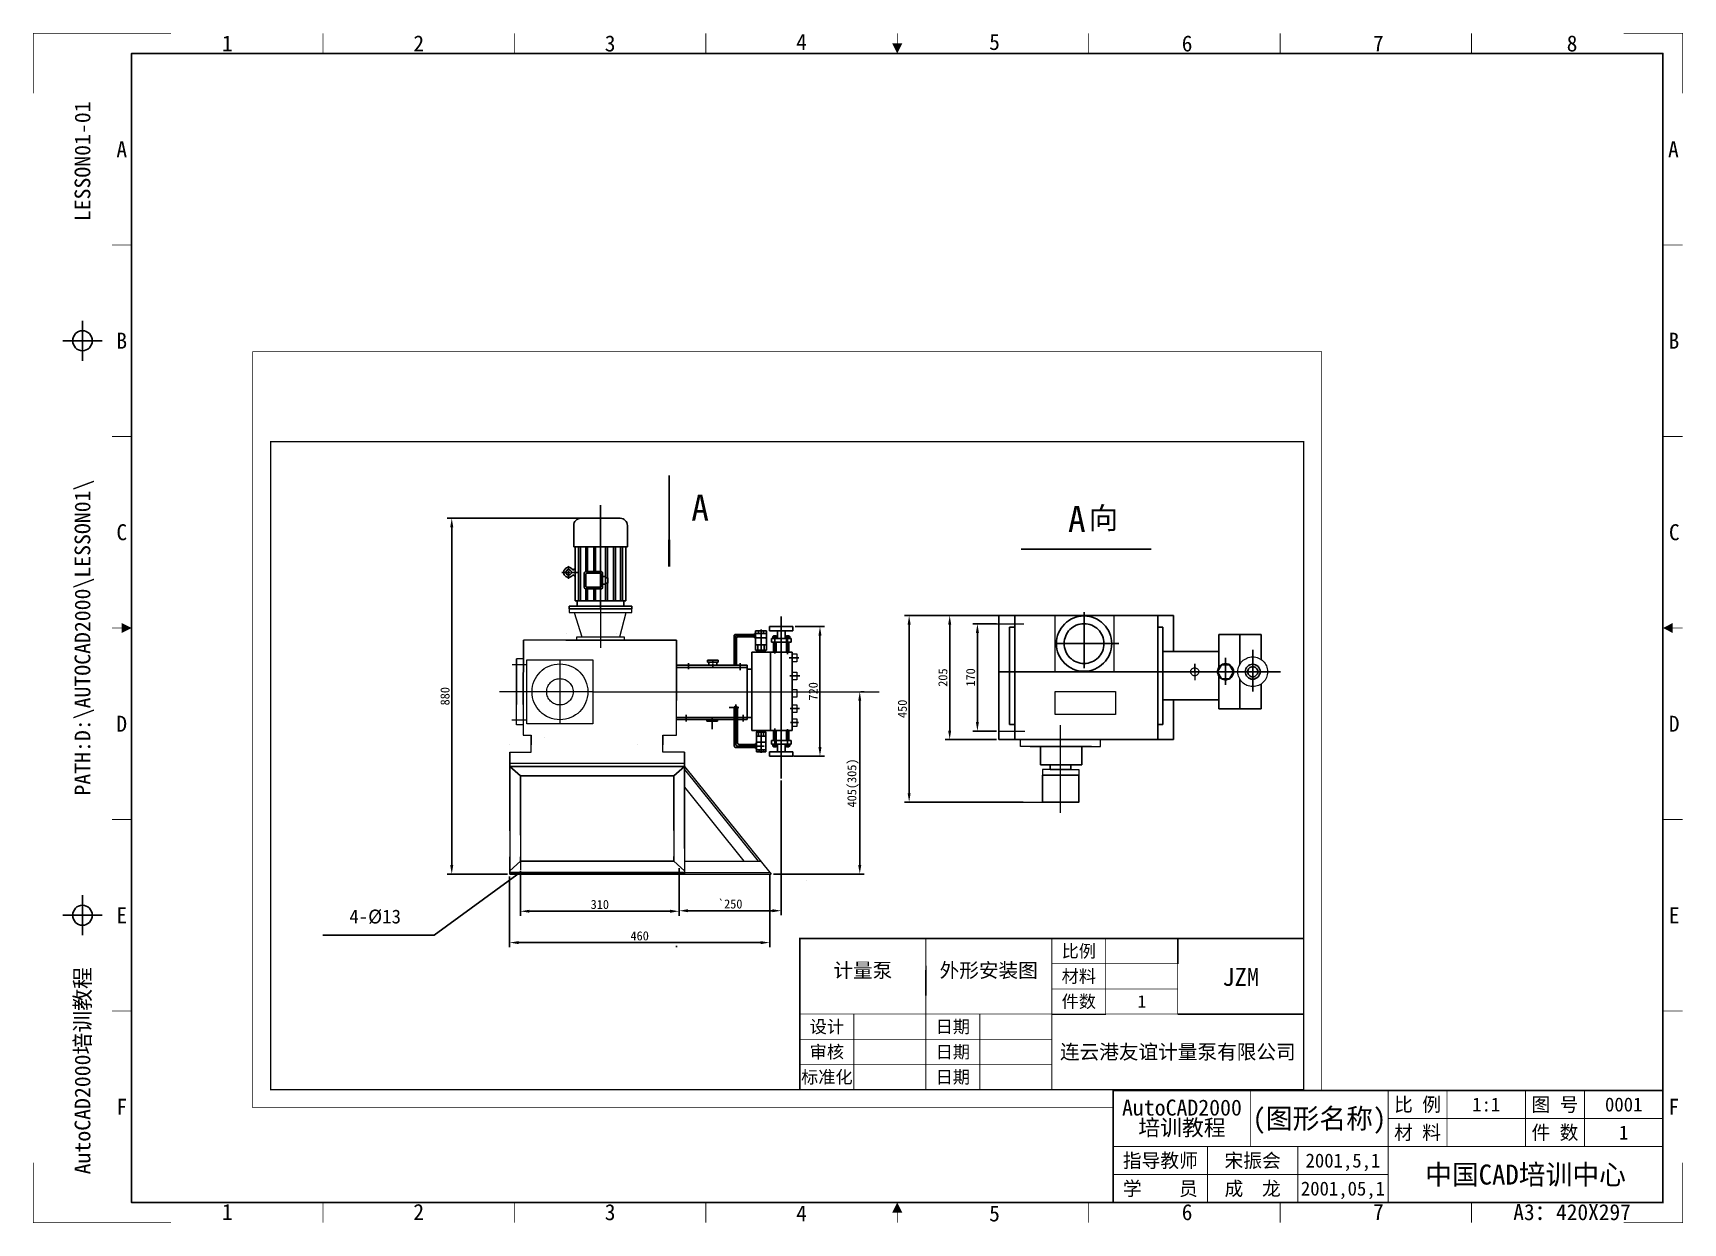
# Paper-space layout 'A3-Hor' of a CAD drawing. Header units: millimetres. Extents: x 0 to 402, y 0 to 290.
# The model-space entities are those that its viewports show. They can reach past a viewport. Long polylines and large blocks are cut down to what shows.
import ezdxf
from ezdxf.enums import TextEntityAlignment as Align

# ---------------------------------------------------------------- set-up
doc = ezdxf.new("R2010")
doc.units = ezdxf.units.MM
doc.header["$PDMODE"] = 35
doc.linetypes.add('CENTER', pattern=[0.82, 0.7, -0.04, 0.04, -0.04])
doc.linetypes.add('PHANTOM2', pattern=[31.75, 15.875, -3.175, 3.175, -3.175, 3.175, -3.175])
for name, color, linetype, lineweight in [('01-轮廓线', 7, 'Continuous', 35), ('04-标注', 3, 'Continuous', 20), ('07-双点划线', 6, 'PHANTOM2', 15)]:
    doc.layers.add(name, color=color, linetype=linetype, lineweight=lineweight)
for name, color, linetype in [('05-文字', 5, 'Continuous'), ('2', 4, 'Continuous'), ('5', 1, 'CENTER'), ('标题栏', 7, 'Continuous')]:
    doc.layers.add(name, color=color, linetype=linetype)
doc.layers.add('视口', color=6, linetype='Continuous', plot=False)
doc.styles.add('S', font='SimSun.ttf')
doc.styles.add('宋体', font='SimSun.ttf')
doc.dimstyles.new('ISO-25', dxfattribs={"dimtxt": 2.5, "dimasz": 2.5, "dimexe": 1.25, "dimexo": 0.625, "dimtad": 1, "dimtxsty": 'Standard', "dimcen": 2.5, "dimadec": 0, "dimazin": 0, "dimtfac": 1, "dimtmove": 0, "dimatfit": 3, "dimfxl": 0, "dimarcsym": 0})

# ---------------------------------------------------------------- blocks, each defined once
blk = doc.blocks.new('A3-Hor标题栏')
at = {"color": 1}
for p, q in [((12.5, 215.25), (12.5, 225.25)), ((17.5, 220.25), (7.5, 220.25)), ((12.5, 81.75), (12.5, 71.75)), ((17.5, 76.75), (7.5, 76.75))]:
    blk.add_line(p, q, dxfattribs=at)
at = {"const_width": 0.2}
for points in [[(35, 297), (0, 297), (0, 282)], [(73.75, 292), (73.75, 297)], [(122.5, 292), (122.5, 297)], [(171.25, 292), (171.25, 297)], [(220, 292), (220, 297)], [(268.75, 292), (268.75, 297)], [(317.5, 292), (317.5, 297)], [(366.25, 292), (366.25, 297)], [(420, 282), (420, 297), (405, 297)], [(25, 244.17), (20, 244.17)], [(415, 244.17), (420, 244.17)], [(25, 196.33), (20, 196.33)], [(415, 196.33), (420, 196.33)], [(25, 148.5), (20, 148.5)], [(415, 148.5), (420, 148.5)], [(25, 100.67), (20, 100.67)], [(415, 100.67), (420, 100.67)], [(25, 52.83), (20, 52.83)], [(415, 52.83), (420, 52.83)], [(310, 19), (310, 33)], [(345, 5), (345, 33)], [(360, 19), (360, 33)], [(380, 19), (380, 33)], [(395, 19), (395, 33)], [(345, 26), (415, 26)], [(275, 19), (415, 19)], [(299, 5), (299, 19)], [(322, 5), (322, 19)], [(0, 15), (0, 0), (35, 0)], [(405, 0), (420, 0), (420, 15)], [(275, 12), (345, 12)], [(73.75, 5), (73.75, 0)], [(122.5, 5), (122.5, 0)], [(171.25, 5), (171.25, 0)], [(220, 5), (220, 0)], [(268.75, 5), (268.75, 0)], [(317.5, 5), (317.5, 0)], [(325, 5), (320, 5)], [(366.25, 5), (366.25, 0)]]:
    blk.add_lwpolyline(points, dxfattribs=at)
for points in [[(220, 294.5, 2.5, 0, 0), (220, 292, 0, 0, 0)], [(22.5, 148.5, 2.5, 0, 0), (25, 148.5, 0, 0, 0)], [(417.5, 148.5, 2.5, 0, 0), (415, 148.5, 0, 0, 0)], [(220, 2.5, 2.5, 0, 0), (220, 5, 0, 0, 0)]]:
    blk.add_lwpolyline(points, format="xyseb")
for points, const_width in [([(415, 5), (415, 292), (25, 292), (25, 5)], 0.2), ([(275, 5), (415, 5), (415, 33), (275, 33)], 0.4)]:
    blk.add_lwpolyline(points, close=True, dxfattribs=dict(const_width=const_width))
for centre in [(12.5, 220.25), (12.5, 76.75)]:
    blk.add_circle(centre, 2.5)
at = {"style": 'S'}
for s, height, p in [('4', 4, (195.62, 294.86)), ('5', 4, (244.77, 294.86)), ('1', 4, (49.38, 294.5)), ('2', 4, (98.13, 294.5)), ('3', 4, (146.88, 294.5)), ('6', 4, (293.81, 294.5)), ('7', 4, (342.52, 294.5)), ('8', 4, (391.85, 294.5)), ('A', 4, (22.5, 268.08)), ('A', 4, (417.66, 268.08)), ('B', 4, (22.5, 220.25)), ('B', 4, (417.79, 220.25)), ('C', 4, (22.5, 172.42)), ('C', 4, (417.88, 172.42)), ('D', 4, (22.5, 124.58)), ('D', 4, (417.86, 124.58)), ('E', 4, (22.5, 76.75)), ('E', 4, (417.86, 76.75)), ('F', 4, (22.5, 28.92)), ('比 例', 3.5, (352.5, 29.5)), ('图 号', 3.5, (387.5, 29.5)), ('F', 4, (417.74, 28.92)), ('材 料', 3.5, (352.5, 22.5)), ('件 数', 3.5, (387.5, 22.5)), ('指导教师', 3.5, (287, 15.5)), ('学    员', 3.5, (287, 8.5)), ('1', 4, (49.38, 2.66)), ('2', 4, (98.13, 2.66)), ('3', 4, (146.88, 2.61)), ('4', 4, (195.62, 2.3)), ('5', 4, (244.77, 2.3)), ('6', 4, (293.81, 2.61)), ('7', 4, (342.52, 2.66)), ('A3：420X297', 4, (391.85, 2.61))]:
    blk.add_text(s, height=height, dxfattribs=at).set_placement(p, align=Align.MIDDLE_CENTER)
at = {"insert": (292.5, 26), "char_height": 4, "width": 35, "attachment_point": 5, "line_spacing_factor": 0.75}
blk.add_mtext('{\\f宋体|b0|i0|c134|p2;AutoCAD2000\\P培训教程}', dxfattribs=at)
at = {"color": 5, "style": '宋体'}
for tag, p in [('LESSON01-01', (12.5, 250.09)), ('PATH:D:\\AUTOCAD2000\\LESSON01\\', (12.5, 106.65)), ('AUTOCAD2000培训教程', (12.5, 12.05))]:
    blk.add_attdef(tag, text='', height=4, rotation=90, dxfattribs=at).set_placement(p, align=Align.MIDDLE_LEFT)
at = {"color": 5, "style": 'S'}
for tag, height, p in [('(图形名称)', 5, (327.5, 26)), ('(比例)', 3.5, (370, 29.5)), ('(图号)', 3.5, (405, 29.5)), ('(材料)', 3.5, (370, 22.5)), ('(件数)', 3.5, (405, 22.5)), ('(教师签名)', 3.5, (310.5, 15.5)), ('(日期1)', 3.5, (333.5, 15.5)), ('(单位名称)', 5, (380, 12)), ('(学员签名)', 3.5, (310.5, 8.5)), ('（日期2）', 3.5, (333.5, 8.5))]:
    blk.add_attdef(tag, text='', height=height, dxfattribs=at).set_placement(p, align=Align.MIDDLE_CENTER)
blk = doc.blocks.new('*D9')
at = {"color": 0, "lineweight": -2}
for p, q in [((149.4, 81.79), (149.4, 68.56)), ((105.31, 75.86), (105.31, 68.56)), ((146.9, 69.81), (107.81, 69.81))]:
    blk.add_line(p, q, dxfattribs=at)
at = {"color": 0}
for points in [[(107.81, 70.23), (107.81, 69.4), (105.31, 69.81)], [(146.9, 70.23), (146.9, 69.4), (149.4, 69.81)]]:
    blk.add_solid(points, dxfattribs=at)
at = {"layer": 'Defpoints', "color": 0}
for p in [(149.4, 82.42), (105.31, 76.49), (105.31, 69.81)]:
    blk.add_point(p, dxfattribs=at)
at = {"color": 0, "insert": (127.36, 71.69), "char_height": 2.5, "attachment_point": 5}
blk.add_mtext('\\A1;310', dxfattribs=at)
blk = doc.blocks.new('*D10')
at = {"layer": '04-标注', "color": 0, "lineweight": -2}
for p, q in [((237.58, 149.66), (231.02, 149.66)), ((232.27, 147.16), (232.27, 122.37)), ((237.58, 119.87), (231.02, 119.87))]:
    blk.add_line(p, q, dxfattribs=at)
at = {"layer": '04-标注', "color": 0}
for points in [[(231.85, 147.16), (232.68, 147.16), (232.27, 149.66)], [(231.85, 122.37), (232.68, 122.37), (232.27, 119.87)]]:
    blk.add_solid(points, dxfattribs=at)
at = {"layer": 'Defpoints', "color": 0}
for p in [(238.2, 149.66), (232.27, 119.87), (238.2, 119.87)]:
    blk.add_point(p, dxfattribs=at)
at = {"layer": '04-标注', "color": 0, "insert": (230.39, 134.77), "char_height": 2.5, "attachment_point": 5, "rotation": 90}
blk.add_mtext('\\A1;170', dxfattribs=at)
blk = doc.blocks.new('*D11')
at = {"color": 0, "lineweight": -2}
for p, q in [((181.62, 148.88), (189.78, 148.88)), ((188.53, 146.38), (188.53, 115.44)), ((181.17, 112.94), (189.78, 112.94))]:
    blk.add_line(p, q, dxfattribs=at)
at = {"color": 0}
for points in [[(188.11, 146.38), (188.95, 146.38), (188.53, 148.88)], [(188.11, 115.44), (188.95, 115.44), (188.53, 112.94)]]:
    blk.add_solid(points, dxfattribs=at)
at = {"layer": 'Defpoints', "color": 0}
for p in [(180.99, 148.88), (180.55, 112.94), (188.53, 112.94)]:
    blk.add_point(p, dxfattribs=at)
at = {"color": 0, "insert": (186.66, 130.91), "char_height": 2.5, "attachment_point": 5, "rotation": 90}
blk.add_mtext('\\A1;720', dxfattribs=at)
blk = doc.blocks.new('*D12')
at = {"layer": '04-标注', "color": 0, "lineweight": -2}
for p, q in [((199.86, 130.78), (200.84, 130.78)), ((199.59, 128.28), (199.59, 82.62)), ((175.59, 80.12), (200.84, 80.12))]:
    blk.add_line(p, q, dxfattribs=at)
at = {"layer": '04-标注', "color": 0}
for points in [[(199.17, 128.28), (200, 128.28), (199.59, 130.78)], [(199.17, 82.62), (200, 82.62), (199.59, 80.12)]]:
    blk.add_solid(points, dxfattribs=at)
at = {"layer": 'Defpoints', "color": 0}
for p in [(199.23, 130.78), (174.96, 80.12), (199.59, 80.12)]:
    blk.add_point(p, dxfattribs=at)
at = {"layer": '04-标注', "color": 0, "insert": (197.71, 105.45), "char_height": 2.5, "attachment_point": 5, "rotation": 90}
blk.add_mtext('\\A1;405(305)', dxfattribs=at)
blk = doc.blocks.new('*D14')
at = {"layer": '04-标注', "color": 0, "lineweight": -2}
for p, q in [((126.94, 178.98), (84.98, 178.98)), ((86.23, 82.62), (86.23, 176.48)), ((101.7, 80.12), (84.98, 80.12))]:
    blk.add_line(p, q, dxfattribs=at)
at = {"layer": '04-标注', "color": 0}
for points in [[(85.81, 176.48), (86.65, 176.48), (86.23, 178.98)], [(85.81, 82.62), (86.65, 82.62), (86.23, 80.12)]]:
    blk.add_solid(points, dxfattribs=at)
at = {"layer": 'Defpoints', "color": 0}
for p in [(86.23, 178.98), (127.57, 178.98), (102.32, 80.12)]:
    blk.add_point(p, dxfattribs=at)
at = {"layer": '04-标注', "color": 0, "insert": (84.36, 129.55), "char_height": 2.5, "attachment_point": 5, "rotation": 90}
blk.add_mtext('\\A1;880', dxfattribs=at)
blk = doc.blocks.new('*D15')
at = {"layer": '04-标注', "color": 0, "lineweight": -2}
for p, q in [((227.76, 151.97), (212.05, 151.97)), ((213.3, 149.47), (213.3, 102.6)), ((244.94, 100.1), (212.05, 100.1))]:
    blk.add_line(p, q, dxfattribs=at)
at = {"layer": '04-标注', "color": 0}
for points in [[(212.89, 149.47), (213.72, 149.47), (213.3, 151.97)], [(212.89, 102.6), (213.72, 102.6), (213.3, 100.1)]]:
    blk.add_solid(points, dxfattribs=at)
at = {"layer": 'Defpoints', "color": 0}
for p in [(228.38, 151.97), (213.3, 100.1), (245.56, 100.1)]:
    blk.add_point(p, dxfattribs=at)
at = {"layer": '04-标注', "color": 0, "insert": (211.43, 126.04), "char_height": 2.5, "attachment_point": 5, "rotation": 90}
blk.add_mtext('\\A1;450', dxfattribs=at)
blk = doc.blocks.new('*D16')
at = {"layer": '04-标注', "color": 0, "lineweight": -2}
for p, q in [((177.77, 106.11), (177.77, 68.71)), ((149.4, 74.55), (149.4, 68.71)), ((175.27, 69.96), (151.9, 69.96))]:
    blk.add_line(p, q, dxfattribs=at)
at = {"layer": '04-标注', "color": 0}
for points in [[(151.9, 70.38), (151.9, 69.54), (149.4, 69.96)], [(175.27, 70.38), (175.27, 69.54), (177.77, 69.96)]]:
    blk.add_solid(points, dxfattribs=at)
at = {"layer": 'Defpoints', "color": 0}
for p in [(177.77, 106.74), (149.4, 75.18), (149.4, 69.96)]:
    blk.add_point(p, dxfattribs=at)
at = {"layer": '04-标注', "color": 0, "insert": (163.59, 71.83), "char_height": 2.5, "attachment_point": 5}
blk.add_mtext('\\A1;`250', dxfattribs=at)
blk = doc.blocks.new('*D17')
at = {"layer": '04-标注', "color": 0, "lineweight": -2}
for p, q in [((242.01, 151.97), (223.32, 151.97)), ((224.57, 149.47), (224.57, 119.99)), ((237.58, 117.49), (223.32, 117.49))]:
    blk.add_line(p, q, dxfattribs=at)
at = {"layer": '04-标注', "color": 0}
for points in [[(224.15, 149.47), (224.98, 149.47), (224.57, 151.97)], [(224.15, 119.99), (224.98, 119.99), (224.57, 117.49)]]:
    blk.add_solid(points, dxfattribs=at)
at = {"layer": 'Defpoints', "color": 0}
for p in [(242.63, 151.97), (224.57, 117.49), (238.2, 117.49)]:
    blk.add_point(p, dxfattribs=at)
at = {"layer": '04-标注', "color": 0, "insert": (222.69, 134.73), "char_height": 2.5, "attachment_point": 5, "rotation": 90}
blk.add_mtext('\\A1;205', dxfattribs=at)
blk = doc.blocks.new('*D18')
at = {"layer": '04-标注', "color": 0, "lineweight": -2}
for p, q in [((102.32, 79.49), (102.32, 59.85)), ((174.56, 79.99), (174.56, 59.85)), ((172.06, 61.1), (104.82, 61.1))]:
    blk.add_line(p, q, dxfattribs=at)
at = {"layer": '04-标注', "color": 0}
for points in [[(104.82, 61.52), (104.82, 60.68), (102.32, 61.1)], [(172.06, 61.52), (172.06, 60.68), (174.56, 61.1)]]:
    blk.add_solid(points, dxfattribs=at)
at = {"layer": 'Defpoints', "color": 0}
for p in [(102.32, 80.12), (174.56, 80.62), (102.32, 61.1)]:
    blk.add_point(p, dxfattribs=at)
at = {"layer": '04-标注', "color": 0, "insert": (138.44, 62.97), "char_height": 2.5, "attachment_point": 5}
blk.add_mtext('\\A1;460', dxfattribs=at)

msp = doc.modelspace()

# ---------------------------------------------------------------- linework, layer by layer
at = {"color": 0}
for p, q in [((146.671, 190.87), (146.671, 173.017)), ((127.57, 153.876), (127.57, 182.637)), ((244.44, 170.414), (280.546, 170.414)), ((118.897, 154.57), (118.897, 153.876)), ((134.77, 153.876), (120.37, 153.876)), ((136.242, 153.876), (136.242, 154.57)), ((177.772, 151.691), (177.772, 106.737)), ((238.205, 151.972), (238.205, 117.491)), ((238.205, 151.972), (282.35, 151.972)), ((242.634, 151.972), (242.634, 117.491)), ((261.889, 152.948), (261.889, 137.334)), ((275.723, 151.972), (286.779, 151.972)), ((282.35, 151.972), (282.35, 117.491)), ((286.779, 141.941), (286.779, 151.972)), ((118.161, 147.033), (118.161, 147.033)), ((122.321, 147.033), (122.321, 147.033)), ((122.321, 147.033), (122.321, 147.033)), ((131.986, 147.033), (131.986, 147.033)), ((131.986, 147.033), (131.986, 147.033)), ((169.451, 146.692), (165.033, 146.692)), ((170.37, 145.762), (170.373, 146.944)), ((170.652, 146.029), (170.654, 146.822)), ((170.654, 146.943), (173.697, 146.935)), ((171.485, 147.731), (171.485, 146.94)), ((172.82, 147.727), (172.82, 146.937)), ((173.697, 146.935), (173.697, 145.871)), ((174.995, 148.883), (174.55, 148.883)), ((174.55, 148.883), (174.55, 147.689)), ((174.55, 147.689), (180.993, 147.689)), ((174.995, 148.883), (177.772, 148.883)), ((175.943, 148.883), (176.41, 148.883)), ((176.728, 148.883), (176.41, 148.883)), ((176.699, 147.214), (176.699, 147.689)), ((176.699, 145.58), (176.699, 147.214)), ((180.993, 148.883), (177.772, 148.883)), ((178.815, 148.883), (179.134, 148.883)), ((178.844, 147.214), (178.844, 147.689)), ((178.844, 145.58), (178.844, 147.214)), ((180.993, 147.689), (180.993, 148.883)), ((241.194, 148.762), (241.194, 121.708)), ((241.194, 148.762), (241.194, 121.708)), ((241.194, 148.762), (242.634, 148.762)), ((241.194, 148.762), (241.194, 121.708)), ((282.35, 148.762), (283.79, 148.762)), ((283.79, 148.762), (283.79, 121.708)), ((106.059, 127.245), (106.141, 145.158)), ((117.922, 145.128), (137.217, 145.128)), ((127.731, 145.128), (148.655, 145.128)), ((148.655, 145.128), (148.655, 128.365)), ((148.655, 145.128), (148.655, 143.208)), ((164.702, 146.361), (164.702, 138.138)), ((165.087, 138.138), (165.087, 146.095)), ((165.363, 145.7), (165.363, 138.138)), ((170.653, 146.425), (165.417, 146.425)), ((169.451, 146.031), (165.694, 146.031)), ((170.646, 143.833), (173.688, 143.825)), ((170.651, 145.757), (173.693, 145.749)), ((171.043, 142.333), (173.283, 142.327)), ((171.292, 142.332), (171.296, 143.831)), ((173.019, 142.328), (173.019, 143.827)), ((175.04, 144.57), (175.04, 145.58)), ((175.04, 145.58), (177.772, 145.58)), ((176.378, 144.57), (175.04, 144.57)), ((175.423, 145.619), (175.423, 146.164)), ((175.567, 146.202), (176.432, 146.202)), ((175.652, 144.57), (175.652, 141.759)), ((175.654, 146.202), (175.654, 146.375)), ((175.654, 146.375), (176.345, 146.375)), ((175.705, 146.202), (175.705, 146.375)), ((175.711, 145.619), (175.711, 146.164)), ((176, 145.327), (176, 146.455)), ((176, 144.57), (176, 145.58)), ((176, 144.57), (176, 141.424)), ((176.288, 145.619), (176.288, 146.164)), ((176.295, 146.202), (176.295, 146.375)), ((176.345, 146.202), (176.345, 146.375)), ((176.347, 144.57), (176.347, 141.759)), ((176.378, 144.57), (177.772, 144.57)), ((176.576, 146.164), (176.576, 145.619)), ((180.504, 145.58), (177.772, 145.58)), ((179.166, 144.57), (177.772, 144.57)), ((178.968, 146.164), (178.968, 145.619)), ((179.976, 146.202), (179.112, 146.202)), ((179.166, 144.57), (180.504, 144.57)), ((179.197, 145.327), (179.197, 141.759)), ((179.199, 146.202), (179.199, 146.375)), ((179.889, 146.375), (179.199, 146.375)), ((179.249, 146.202), (179.249, 146.375)), ((179.256, 145.619), (179.256, 146.164)), ((179.542, 144.57), (179.542, 141.759)), ((179.544, 145.327), (179.544, 146.455)), ((179.544, 145.327), (179.544, 141.267)), ((179.832, 145.619), (179.832, 146.164)), ((179.839, 146.202), (179.839, 146.375)), ((179.889, 146.202), (179.889, 146.375)), ((179.889, 144.57), (179.889, 141.759)), ((180.121, 145.619), (180.121, 146.164)), ((180.504, 144.57), (180.504, 145.58)), ((261.889, 144.165), (254.209, 144.165)), ((261.889, 144.165), (271.569, 144.165)), ((286.779, 144.242), (286.779, 141.941)), ((299.338, 146.678), (309.029, 146.678)), ((299.338, 146.678), (299.338, 137.566)), ((305.197, 146.678), (305.197, 138.42)), ((307.045, 146.678), (311.057, 146.678)), ((308.757, 136.358), (308.757, 142.399)), ((308.757, 142.399), (308.757, 130.861)), ((311.057, 146.678), (311.057, 140.819)), ((104.191, 127.245), (104.191, 139.907)), ((148.794, 138.138), (168.282, 138.138)), ((148.794, 137.578), (168.282, 137.578)), ((151.971, 138.751), (151.971, 137.105)), ((166.369, 138.751), (166.369, 136.825)), ((168.282, 137.578), (168.282, 138.138)), ((168.282, 137.578), (168.282, 123.726)), ((169.626, 141.759), (169.626, 120.067)), ((174.764, 141.759), (169.626, 141.759)), ((169.626, 137.578), (169.626, 123.726)), ((173.347, 141.757), (170.976, 141.763)), ((170.977, 142.068), (173.348, 142.062)), ((171.042, 141.762), (173.347, 141.757)), ((174.764, 120.067), (174.764, 141.759)), ((174.764, 141.759), (180.78, 141.759)), ((180.78, 141.759), (174.764, 141.759)), ((182.136, 140.224), (179.943, 140.224)), ((180.78, 141.759), (180.78, 139.146)), ((180.78, 139.146), (180.78, 141.759)), ((180.78, 120.067), (180.78, 141.498)), ((182.136, 140.224), (182.693, 140.224)), ((284.558, 141.941), (283.79, 141.941)), ((283.987, 141.941), (299.368, 141.941)), ((301.214, 136.358), (301.214, 140.197)), ((301.214, 140.197), (301.214, 132.711)), ((311.057, 141.48), (311.057, 140.129)), ((168.282, 137.11), (169.626, 137.11)), ((180.78, 135.175), (180.178, 135.175)), ((180.78, 135.175), (182.961, 135.175)), ((238.205, 136.358), (309.029, 136.358)), ((298.978, 136.358), (303.453, 136.357)), ((299.338, 135.149), (299.338, 126.038)), ((304.283, 136.358), (313.232, 136.357)), ((305.197, 134.295), (305.197, 126.038)), ((307.045, 136.358), (316.45, 136.358)), ((285.459, 128.591), (283.79, 128.591)), ((299.368, 128.591), (283.987, 128.591)), ((286.779, 128.591), (286.779, 127.539)), ((286.779, 117.491), (286.779, 128.591)), ((311.057, 132.595), (311.057, 130.026)), ((311.057, 131.896), (311.057, 126.038)), ((151.391, 122.5), (151.391, 124.392)), ((166.017, 126.375), (163.308, 126.375)), ((164.702, 126.375), (166.017, 126.375)), ((164.702, 126.345), (164.702, 125.092)), ((164.702, 115.725), (164.702, 125.092)), ((165.162, 126.345), (165.162, 127.208)), ((165.162, 127.208), (165.162, 116.154)), ((165.621, 126.375), (165.621, 125.092)), ((165.621, 116.643), (165.621, 125.092)), ((167.222, 122.5), (167.222, 124.345)), ((168.282, 126.211), (168.282, 123.11)), ((180.78, 126.1), (180.278, 126.1)), ((180.78, 126.1), (182.86, 126.1)), ((299.338, 126.038), (309.029, 126.038)), ((307.045, 126.038), (311.057, 126.038)), ((148.794, 123.67), (164.702, 123.67)), ((148.794, 123.11), (164.702, 123.11)), ((157.067, 123.084), (160.046, 123.084)), ((165.621, 123.67), (169.626, 123.67)), ((165.621, 123.11), (168.282, 123.11)), ((169.626, 120.067), (174.764, 120.067)), ((170.889, 119.566), (173.5, 119.566)), ((170.925, 120.067), (173.465, 120.067)), ((170.995, 119.848), (173.465, 119.848)), ((171.473, 119.566), (171.473, 118.427)), ((172.874, 119.566), (172.874, 118.427)), ((174.764, 120.067), (180.78, 120.067)), ((175.654, 117.256), (175.654, 120.067)), ((176, 116.499), (176, 120.559)), ((176.001, 117.256), (176.001, 120.067)), ((176.347, 116.499), (176.347, 120.067)), ((179.197, 117.256), (179.197, 120.067)), ((179.544, 117.256), (179.544, 120.402)), ((179.891, 117.256), (179.891, 120.067)), ((180.78, 122.21), (180.312, 122.21)), ((180.78, 122.21), (182.525, 122.21)), ((241.194, 121.708), (242.634, 121.708)), ((282.35, 121.708), (283.79, 121.708)), ((102.322, 116.044), (102.322, 116.044)), ((108.301, 118.747), (108.301, 116.044)), ((112.108, 117.964), (112.108, 117.964)), ((137.819, 116.044), (137.819, 116.044)), ((144.919, 118.747), (144.919, 116.044)), ((169.776, 115.266), (165.162, 115.266)), ((169.278, 115.695), (165.621, 115.695)), ((169.776, 116.184), (166.08, 116.184)), ((173.054, 115.695), (169.278, 115.695)), ((170.623, 115.266), (170.623, 116.183)), ((170.889, 118.427), (173.5, 118.427)), ((170.889, 116.744), (173.5, 116.744)), ((170.889, 116.403), (170.889, 114.987)), ((173.5, 116.744), (173.5, 114.627)), ((175.04, 117.256), (175.04, 116.246)), ((176.378, 117.256), (175.04, 117.256)), ((175.04, 116.246), (177.772, 116.246)), ((175.423, 116.207), (175.423, 115.663)), ((175.567, 115.624), (176.432, 115.624)), ((175.654, 115.624), (175.654, 115.451)), ((175.654, 115.451), (176.345, 115.451)), ((175.705, 115.624), (175.705, 115.451)), ((175.711, 116.207), (175.711, 115.663)), ((176, 116.499), (176, 115.371)), ((176.288, 116.207), (176.288, 115.663)), ((176.295, 115.624), (176.295, 115.451)), ((176.345, 115.624), (176.345, 115.451)), ((176.378, 117.256), (177.772, 117.256)), ((176.576, 115.663), (176.576, 116.207)), ((176.699, 116.246), (176.699, 114.612)), ((176.699, 114.612), (176.699, 114.137)), ((179.166, 117.256), (177.772, 117.256)), ((180.504, 116.246), (177.772, 116.246)), ((178.844, 116.246), (178.844, 114.612)), ((178.844, 114.612), (178.844, 114.137)), ((178.968, 115.663), (178.968, 116.207)), ((179.976, 115.624), (179.112, 115.624)), ((179.166, 117.256), (180.504, 117.256)), ((179.199, 115.624), (179.199, 115.451)), ((179.889, 115.451), (179.199, 115.451)), ((179.249, 115.624), (179.249, 115.451)), ((179.256, 116.207), (179.256, 115.663)), ((179.544, 117.256), (179.544, 116.246)), ((179.544, 116.499), (179.544, 115.371)), ((179.832, 116.207), (179.832, 115.663)), ((179.839, 115.624), (179.839, 115.451)), ((179.889, 115.624), (179.889, 115.451)), ((180.121, 116.207), (180.121, 115.663)), ((180.504, 117.256), (180.504, 116.246)), ((238.205, 117.491), (282.35, 117.491)), ((246.948, 117.491), (246.948, 117.491)), ((246.948, 115.571), (263.974, 115.571)), ((249.831, 115.571), (249.831, 113.677)), ((261.278, 110.469), (261.278, 115.571)), ((282.35, 117.491), (286.779, 117.491)), ((102.322, 111.936), (102.322, 113.99)), ((102.322, 111.936), (102.322, 110.016)), ((102.322, 111.75), (102.322, 92.148)), ((102.322, 110.016), (150.897, 110.016)), ((105.312, 107.456), (102.322, 110.016)), ((147.908, 107.456), (150.897, 110.016)), ((150.897, 113.99), (150.897, 111.936)), ((150.897, 113.99), (150.897, 110.016)), ((150.897, 110.016), (150.897, 87.294)), ((180.993, 114.137), (174.55, 114.137)), ((174.55, 114.137), (174.55, 112.943)), ((174.55, 112.943), (177.772, 112.943)), ((176.728, 112.943), (176.41, 112.943)), ((180.549, 112.943), (177.772, 112.943)), ((178.815, 112.943), (179.134, 112.943)), ((179.601, 112.943), (179.134, 112.943)), ((180.549, 112.943), (180.993, 112.943)), ((180.993, 114.137), (180.993, 112.943)), ((249.831, 113.677), (249.831, 110.469)), ((249.831, 110.469), (261.278, 110.469)), ((252.485, 110.469), (252.485, 109.178)), ((258.245, 110.469), (258.245, 109.178)), ((105.312, 90.934), (105.312, 107.456)), ((105.312, 107.456), (147.908, 107.456)), ((147.908, 107.456), (147.907, 92.235)), ((252.485, 109.178), (258.245, 109.178)), ((102.322, 84.971), (102.322, 80.117)), ((105.312, 83.757), (102.322, 81.077)), ((105.312, 83.757), (105.312, 84.971)), ((105.312, 83.757), (147.907, 83.757)), ((147.907, 85.058), (147.907, 83.757)), ((147.907, 83.757), (150.897, 81.077)), ((105.305, 80.679), (81.391, 63.13)), ((102.322, 80.117), (102.322, 81.077)), ((102.322, 80.617), (150.897, 80.617)), ((102.322, 80.117), (150.897, 80.117)), ((105.312, 81.077), (105.312, 71.903)), ((184.654, 78.349), (184.654, 78.349)), ((81.391, 63.13), (50.378, 63.13)), ((148.852, 60.007), (148.478, 60.007))]:
    msp.add_line(p, q, dxfattribs=at)
for p, q in [((169.451, 146.692), (169.449, 146.033)), ((170.307, 146.689), (169.451, 146.692)), ((170.373, 146.689), (170.307, 146.689)), ((170.373, 146.944), (170.373, 146.689)), ((170.654, 146.943), (170.373, 146.944)), ((170.651, 145.757), (170.656, 147.733)), ((170.99, 146.942), (170.654, 146.943)), ((170.656, 147.733), (173.699, 147.725)), ((170.992, 147.732), (170.656, 147.733)), ((172.162, 141.76), (172.177, 147.729)), ((172.177, 147.729), (172.178, 148.088)), ((173.363, 147.726), (173.699, 147.725)), ((173.697, 146.935), (173.699, 147.725)), ((170.305, 146.031), (169.449, 146.033)), ((170.305, 146.031), (169.449, 146.033)), ((170.371, 146.031), (170.305, 146.031)), ((170.371, 146.031), (170.37, 145.762)), ((170.37, 145.762), (170.651, 145.757)), ((170.642, 142.333), (170.651, 145.757)), ((170.646, 142.333), (171.043, 142.333)), ((170.651, 145.757), (170.652, 146.029)), ((170.987, 145.756), (170.651, 145.757)), ((170.988, 146.074), (170.988, 146.074)), ((171.043, 142.333), (171.043, 142.068)), ((173.282, 142.062), (173.283, 142.326)), ((173.283, 142.326), (173.349, 142.326)), ((173.349, 142.326), (173.685, 142.325)), ((173.357, 145.495), (173.357, 145.495)), ((173.358, 145.75), (173.693, 145.749)), ((173.685, 142.325), (173.694, 145.871)), ((170.976, 141.763), (170.977, 142.068)), ((171.043, 142.068), (170.977, 142.068)), ((171.043, 142.068), (171.042, 141.762)), ((173.282, 142.062), (173.281, 141.757)), ((173.282, 142.062), (173.348, 142.062)), ((173.347, 141.757), (173.348, 142.062)), ((170.995, 119.566), (170.889, 119.566)), ((170.889, 119.566), (170.889, 114.133)), ((170.925, 120.067), (170.925, 119.848)), ((170.995, 119.848), (170.925, 119.848)), ((170.995, 120.067), (170.995, 119.707)), ((170.995, 119.848), (170.995, 119.566)), ((172.195, 120.067), (172.195, 113.823)), ((173.394, 120.067), (173.394, 119.778)), ((173.394, 119.707), (173.394, 119.848)), ((173.394, 119.848), (173.394, 119.566)), ((173.465, 119.848), (173.394, 119.848)), ((173.5, 119.566), (173.394, 119.566)), ((173.465, 120.067), (173.465, 119.848)), ((173.5, 119.566), (173.5, 116.089)), ((169.776, 115.266), (169.776, 116.183)), ((170.623, 116.183), (169.776, 116.183)), ((170.623, 115.266), (169.776, 115.266)), ((170.623, 116.183), (170.623, 116.403)), ((170.623, 116.403), (170.889, 116.403)), ((170.623, 114.987), (170.623, 115.266)), ((170.889, 114.987), (170.623, 114.987)), ((171.242, 116.744), (170.889, 116.744)), ((173.5, 114.627), (170.889, 114.627)), ((171.667, 114.627), (171.667, 114.133)), ((172.819, 114.627), (172.819, 114.133)), ((173.5, 116.744), (173.147, 116.744)), ((173.5, 115.242), (173.5, 114.133)), ((173.5, 114.133), (170.889, 114.133))]:
    msp.add_line(p, q)
at = {"color": 7, "lineweight": 0}
for p, q in [((172.936, 114.627), (173.5, 114.627)), ((173.5, 116.744), (173.147, 116.744)), ((173.5, 116.16), (173.5, 116.744)), ((173.5, 114.627), (173.5, 115.172))]:
    msp.add_line(p, q, dxfattribs=at)
for points, const_width in [([(30.938, 15.253), (327.938, 15.253), (327.938, 225.253), (30.938, 225.253)], 0.2), ([(35.938, 20.253), (322.938, 20.253), (322.938, 200.253), (35.938, 200.253)], 0.4), ([(182.938, 20.253), (322.938, 20.253), (322.938, 62.253), (182.938, 62.253)], 0.4)]:
    msp.add_lwpolyline(points, close=True, dxfattribs=dict(const_width=const_width))
at = {"color": 0}
msp.add_lwpolyline([(250.345, 107.588), (260.427, 107.588), (260.427, 100.104), (250.345, 100.104)], close=True, dxfattribs=at)
msp.add_lwpolyline([(217.938, 62.253, 0.2, 0.2, 0), (217.938, 20.253, 0.2, 0.2, 0)], format="xyseb")
at = {"const_width": 0.2}
for points in [[(252.938, 62.253), (252.938, 20.253)], [(267.938, 62.253), (267.938, 41.253)], [(287.938, 62.253), (287.938, 41.253)], [(287.938, 55.253), (252.938, 55.253)], [(287.938, 48.253), (252.938, 48.253)], [(322.938, 41.253), (182.938, 41.253)], [(197.938, 41.253), (197.938, 20.253)], [(232.938, 41.253), (232.938, 20.253)], [(252.938, 34.253), (182.938, 34.253)], [(252.938, 27.253), (182.938, 27.253)]]:
    msp.add_lwpolyline(points, dxfattribs=at)
at = {"color": 0}
for centre, radius in [((261.889, 144.165), 7.68), ((261.889, 144.165), 5.534), ((261.889, 144.165), 5.534), ((301.214, 136.358), 2.232), ((308.757, 136.362), 2.071), ((308.757, 136.362), 1.409)]:
    msp.add_circle(centre, radius, dxfattribs=at)
for centre, radius, start, end in [((165.033, 146.361), 0.33, 90, 180), ((165.417, 146.095), 0.33, 90, 180), ((165.694, 145.7), 0.33, 90, 180), ((175.567, 145.914), 0.288, 60, 120), ((175.567, 145.869), 0.288, 240, 300), ((176, 145.107), 1.095, 74.73852, 105.26148), ((176, 146.675), 1.095, 254.73852, 285.26148), ((176.432, 145.914), 0.288, 60, 120), ((176.432, 145.869), 0.288, 240, 300), ((179.112, 145.914), 0.288, 60, 120), ((179.112, 145.869), 0.288, 240, 300), ((179.544, 145.107), 1.095, 74.73852, 105.26148), ((179.544, 146.675), 1.095, 254.73852, 285.26148), ((179.976, 145.914), 0.288, 60, 120), ((179.976, 145.869), 0.288, 240, 300), ((165.162, 126.345), 0.459, 3.7834, 176.2166), ((165.162, 115.725), 0.459, 180, 270), ((165.621, 116.154), 0.459, 180, 270), ((166.08, 116.643), 0.459, 180, 270), ((175.567, 115.957), 0.288, 60, 120), ((175.567, 115.912), 0.288, 240, 300), ((176, 115.151), 1.095, 74.73852, 105.26148), ((176, 116.719), 1.095, 254.73852, 285.26148), ((176.432, 115.957), 0.288, 60, 120), ((176.432, 115.912), 0.288, 240, 300), ((179.112, 115.957), 0.288, 60, 120), ((179.112, 115.912), 0.288, 240, 300), ((179.544, 115.151), 1.095, 74.73852, 105.26148), ((179.544, 116.719), 1.095, 254.73852, 285.26148), ((179.976, 115.957), 0.288, 60, 120), ((179.976, 115.912), 0.288, 240, 300)]:
    msp.add_arc(centre, radius, start, end, dxfattribs=at)
at = {"layer": '01-轮廓线', "color": 0}
msp.add_line((146.671, 173.017), (146.671, 165.578), dxfattribs=at)
at = {"layer": '04-标注'}
msp.add_line((322.938, 200.253), (322.938, 200.253), dxfattribs=at)
at = {"layer": '04-标注', "color": 0}
for p, q in [((118.897, 153.876), (118.897, 152.828)), ((118.897, 152.828), (136.242, 152.828)), ((120.23, 152.828), (122.388, 146.069)), ((127.57, 153.876), (127.57, 142.99)), ((132.958, 146.069), (134.676, 152.828)), ((136.242, 152.828), (136.242, 153.876)), ((253.824, 151.972), (253.824, 136.358)), ((270.232, 136.358), (270.232, 151.972)), ((237.58, 149.66), (245.203, 149.66)), ((117.922, 145.128), (106.141, 145.128)), ((121.026, 145.128), (121.026, 146.069)), ((121.026, 146.069), (134.11, 146.069)), ((134.11, 146.069), (134.11, 145.128)), ((103.051, 138.334), (107.117, 138.334)), ((106.117, 139.907), (104.191, 139.907)), ((116.284, 139.64), (116.284, 121.925)), ((292.639, 136.358), (292.639, 138.514)), ((292.639, 138.514), (292.639, 134.026)), ((305.197, 140.93), (305.197, 138.42)), ((311.057, 140.804), (311.057, 139.769)), ((253.824, 136.358), (270.232, 136.358)), ((305.197, 134.295), (305.197, 131.952)), ((311.057, 132.946), (311.057, 131.311)), ((125.452, 130.782), (99.521, 130.782)), ((125.452, 130.782), (204.984, 130.782)), ((148.655, 121.644), (148.655, 128.365)), ((104.191, 121.644), (104.191, 127.245)), ((106.059, 127.245), (106.059, 121.644)), ((102.962, 122.982), (107.117, 122.982)), ((106.059, 121.644), (104.191, 121.644)), ((106.059, 121.644), (106.059, 118.747)), ((148.655, 118.747), (148.655, 121.644)), ((238.205, 119.874), (245.463, 119.874)), ((255.386, 97.141), (255.386, 121.48)), ((106.059, 118.747), (108.301, 118.747)), ((108.301, 113.99), (108.301, 116.044)), ((144.919, 118.747), (148.655, 118.747)), ((144.919, 113.99), (144.919, 116.044)), ((244.218, 115.571), (244.218, 117.491)), ((246.948, 115.571), (244.218, 115.571)), ((263.974, 115.571), (266.454, 115.571)), ((266.454, 115.571), (266.454, 117.491)), ((102.322, 113.99), (108.301, 113.99)), ((102.322, 110.976), (150.897, 110.976)), ((150.897, 113.99), (144.919, 113.99)), ((150.897, 110.016), (174.964, 80.117)), ((150.897, 109.219), (171.392, 83.757)), ((252.485, 109.178), (250.345, 109.178)), ((250.345, 109.178), (250.345, 107.588)), ((258.245, 109.178), (260.427, 109.178)), ((260.427, 109.178), (260.427, 107.588)), ((150.897, 104.275), (167.413, 83.757)), ((244.939, 100.104), (255.386, 100.104)), ((102.322, 92.148), (102.322, 81.33)), ((147.907, 92.235), (147.907, 83.757)), ((105.312, 90.934), (105.312, 81.33)), ((150.897, 90.934), (150.897, 80.117)), ((150.897, 83.757), (172.034, 83.757)), ((150.897, 80.617), (174.562, 80.617)), ((150.897, 80.117), (174.964, 80.117)), ((182.938, 62.253), (182.938, 62.253)), ((182.938, 62.253), (182.938, 54.628)), ((217.938, 54.628), (217.938, 49.936)), ((217.938, 54.628), (217.938, 46.398)), ((217.938, 49.936), (217.938, 46.398)), ((252.938, 41.253), (267.938, 41.253)), ((252.938, 41.253), (267.938, 41.253))]:
    msp.add_line(p, q, dxfattribs=at)
for points in [[(107.117, 139.64), (125.452, 139.64), (125.452, 121.925), (107.117, 121.925)], [(253.826, 130.845), (270.647, 130.845), (270.647, 124.496), (253.826, 124.496)]]:
    msp.add_lwpolyline(points, close=True, dxfattribs=at)
for centre, radius in [((116.284, 130.782), 7.758), ((308.757, 136.358), 4.114), ((116.284, 130.782), 3.666), ((292.639, 136.358), 1.123)]:
    msp.add_circle(centre, radius, dxfattribs=at)
at = {"layer": '05-文字', "color": 0}
for p, q in [((287.938, 55.253), (287.938, 62.253)), ((217.938, 53.473), (217.938, 46.398)), ((322.938, 41.253), (287.938, 41.253))]:
    msp.add_line(p, q, dxfattribs=at)
at = {"layer": '07-双点划线', "color": 0}
for points in [[(180.78, 141.302), (182.136, 141.302), (182.136, 139.146), (180.78, 139.146)], [(180.78, 136.253), (182.136, 136.253), (182.136, 134.097), (180.78, 134.097)], [(180.78, 131.413), (182.136, 131.413), (182.136, 129.257), (180.78, 129.257)], [(180.78, 127.178), (182.136, 127.178), (182.136, 125.022), (180.78, 125.022)], [(180.78, 123.288), (182.136, 123.288), (182.136, 121.133), (180.78, 121.133)]]:
    msp.add_lwpolyline(points, close=True, dxfattribs=at)
at = {"layer": '2', "color": 0}
for p, q in [((122.097, 178.98), (127.57, 178.98)), ((133.042, 178.98), (127.57, 178.98)), ((120.113, 171.026), (120.113, 176.996)), ((135.027, 171.026), (135.027, 176.996)), ((120.113, 171.026), (127.57, 171.026)), ((120.546, 156.041), (120.546, 171.026)), ((121.435, 171.026), (121.435, 156.041)), ((121.983, 156.041), (121.983, 171.026)), ((123.437, 171.026), (123.437, 164.174)), ((123.986, 164.177), (123.986, 171.026)), ((125.664, 171.026), (125.664, 164.177)), ((126.213, 164.177), (126.213, 171.026)), ((135.027, 171.026), (127.57, 171.026)), ((128.926, 162.435), (128.926, 171.026)), ((129.475, 171.026), (129.475, 162.435)), ((131.153, 156.041), (131.153, 171.026)), ((131.702, 171.026), (131.702, 156.041)), ((133.156, 156.041), (133.156, 171.026)), ((133.705, 171.026), (133.705, 156.041)), ((134.593, 156.041), (134.593, 171.026)), ((119.881, 164.613), (120.546, 165.046)), ((119.881, 163.306), (120.546, 162.872)), ((123.057, 163.744), (123.057, 159.829)), ((127.721, 164.177), (123.49, 164.177)), ((123.49, 163.484), (123.49, 160.089)), ((127.461, 163.744), (123.751, 163.744)), ((127.721, 160.089), (127.721, 163.484)), ((128.155, 159.829), (128.155, 163.744)), ((128.155, 162.827), (128.914, 162.827)), ((128.914, 160.641), (128.155, 160.641)), ((128.914, 162.827), (128.914, 160.641)), ((128.914, 162.435), (129.617, 162.435)), ((129.617, 160.935), (128.914, 160.935)), ((128.926, 156.041), (128.926, 160.935)), ((129.475, 160.935), (129.475, 156.041)), ((129.617, 162.435), (129.617, 160.935)), ((120.546, 156.041), (134.593, 156.041)), ((121.115, 154.57), (121.115, 156.041)), ((123.437, 159.399), (123.437, 156.041)), ((123.49, 159.395), (127.721, 159.395)), ((123.751, 159.829), (127.461, 159.829)), ((123.986, 156.041), (123.986, 159.395)), ((125.664, 159.356), (125.664, 156.041)), ((126.213, 156.041), (126.213, 159.356)), ((134.025, 154.57), (134.025, 156.041)), ((118.897, 154.57), (136.242, 154.57)), ((118.897, 153.876), (136.242, 153.876)), ((160.213, 139.559), (157.252, 139.558)), ((157.252, 139.558), (157.252, 139.016)), ((160.213, 139.017), (157.252, 139.016)), ((157.626, 139.016), (157.626, 138.108)), ((159.84, 139.017), (159.84, 138.108)), ((160.213, 139.559), (160.213, 139.017)), ((298.977, 136.36), (300.097, 138.297)), ((302.335, 138.296), (300.097, 138.297)), ((303.453, 136.357), (302.335, 138.296)), ((300.095, 134.421), (298.977, 136.36)), ((300.095, 134.421), (302.333, 134.42)), ((303.453, 136.357), (302.333, 134.42)), ((157.067, 123.084), (157.067, 122.612)), ((157.067, 122.612), (160.046, 122.612)), ((157.92, 123.084), (157.92, 122.612)), ((159.186, 123.084), (159.186, 122.612)), ((160.046, 122.612), (160.046, 123.084))]:
    msp.add_line(p, q, dxfattribs=at)
msp.add_circle((118.685, 163.959), 0.768, dxfattribs=at)
for centre, radius, start, end in [((122.097, 176.996), 1.984, 90, 180), ((133.042, 176.996), 1.984, 0, 90), ((118.685, 163.959), 1.362, 28.65939, 331.34061), ((123.49, 163.744), 0.434, 90, 180), ((123.751, 163.484), 0.26, 90, 180), ((127.461, 163.484), 0.26, 360, 90), ((127.721, 163.744), 0.434, 0, 90), ((123.49, 159.829), 0.434, 180, 270), ((123.751, 160.089), 0.26, 180, 270), ((127.461, 160.089), 0.26, 270, 360), ((127.721, 159.829), 0.434, 270, 0)]:
    msp.add_arc(centre, radius, start, end, dxfattribs=at)
at = {"layer": '5', "color": 0}
for p, q in [((118.685, 162.198), (118.685, 165.874)), ((116.836, 163.959), (121.534, 163.959)), ((158.733, 139.799), (158.733, 137.685)), ((158.572, 123.731), (158.572, 120.421))]:
    msp.add_line(p, q, dxfattribs=at)

# ---------------------------------------------------------------- texts
at = {"color": 0, "style": 'S'}
for s, height, p in [('A', 7.2, (155.232, 181.944)), ('A', 7.2, (259.892, 178.803)), ('向', 6, (267.279, 179.059)), ('4-%%C13', 3.84, (64.95, 68.357))]:
    msp.add_text(s, height=height, dxfattribs=at).set_placement(p, align=Align.MIDDLE_CENTER)
at = {"style": 'S'}
for s, height, p in [('比例', 3.5, (260.438, 58.753)), ('材料', 3.5, (260.438, 51.753)), ('件数', 3.5, (260.438, 44.753)), ('设计', 3.5, (190.438, 37.753)), ('日期', 3.5, (225.438, 37.753)), ('审核', 3.5, (190.438, 30.753)), ('日期', 3.5, (225.438, 30.753)), ('连云港友谊计量泵有限公司', 4, (287.938, 30.753)), ('标准化', 3.5, (190.438, 23.753)), ('日期', 3.5, (225.438, 23.753))]:
    msp.add_text(s, height=height, dxfattribs=at).set_placement(p, align=Align.MIDDLE_CENTER)
at = {"layer": '04-标注', "color": 0, "style": 'S'}
for s, height, p in [('计量泵', 4, (200.438, 53.417)), ('外形安装图', 4, (235.406, 53.417)), ('JZM', 5, (305.431, 51.596)), ('1', 3.5, (277.938, 44.753))]:
    msp.add_text(s, height=height, dxfattribs=at).set_placement(p, align=Align.MIDDLE_CENTER)

# ---------------------------------------------------------------- dimensions: what is measured, and where the dimension line sits
at = {"color": 0}
dim = msp.add_linear_dim(base=(188.531, 112.943), p1=(180.993, 148.883), p2=(180.549, 112.943), angle=90, text='720', dimstyle='ISO-25', override={"dimtp": -0.009, "dimtm": 0.034, "dimtfac": 0.5, "dimtolj": 1}, dxfattribs=at)
dim.commit()
dim.dimension.update_dxf_attribs({"geometry": '*D11', "text_midpoint": (186.656, 130.913)})
dim = msp.add_linear_dim(base=(105.312, 69.815), p1=(149.402, 82.417), p2=(105.312, 76.49), text='310', dimstyle='ISO-25', override={"dimtp": -0.009, "dimtm": 0.034, "dimtfac": 0.5, "dimtolj": 1}, dxfattribs=at)
dim.commit()
dim.dimension.update_dxf_attribs({"geometry": '*D9', "text_midpoint": (127.357, 71.69)})
at = {"layer": '04-标注', "color": 0}
for base, p1, p2, text, picture, middle in [((86.231, 178.98), (102.322, 80.117), (127.57, 178.98), '880', '*D14', (84.356, 129.549)), ((213.302, 100.104), (228.383, 151.972), (245.564, 100.104), '450', '*D15', (211.427, 126.038)), ((224.567, 117.491), (242.634, 151.972), (238.205, 117.491), '205', '*D17', (222.692, 134.731)), ((232.267, 119.874), (238.205, 149.66), (238.205, 119.874), '170', '*D10', (230.392, 134.767)), ((199.587, 80.117), (199.233, 130.782), (174.964, 80.117), '405(305)', '*D12', (197.712, 105.45))]:
    dim = msp.add_linear_dim(base=base, p1=p1, p2=p2, angle=90, text=text, dimstyle='ISO-25', override={"dimtp": -0.009, "dimtm": 0.034, "dimtfac": 0.5, "dimtolj": 1}, dxfattribs=at)
    dim.commit()
    dim.dimension.update_dxf_attribs({"geometry": picture, "text_midpoint": middle})
for base, p1, p2, text, picture, middle in [((149.402, 69.96), (177.772, 106.737), (149.402, 75.178), '`250', '*D16', (163.587, 71.835)), ((102.322, 61.1), (174.562, 80.617), (102.322, 80.117), '460', '*D18', (138.442, 62.975))]:
    dim = msp.add_linear_dim(base=base, p1=p1, p2=p2, text=text, dimstyle='ISO-25', override={"dimtp": -0.009, "dimtm": 0.034, "dimtfac": 0.5, "dimtolj": 1}, dxfattribs=at)
    dim.commit()
    dim.dimension.update_dxf_attribs({"geometry": picture, "text_midpoint": middle})

psp = doc.layouts.new('A3-Hor')

# ---------------------------------------------------------------- linework, layer by layer
at = {"layer": '视口'}
psp.add_lwpolyline([(23.89, 4.87), (262.84, 4.87), (262.84, 32.16), (396.65, 32.16), (396.65, 284.58), (23.89, 284.58)], close=True, dxfattribs=at)

# ---------------------------------------------------------------- block references
at = {"layer": '标题栏', "xscale": 0.9557857142857142, "yscale": 0.9745791245791245}
psp.add_blockref('A3-Hor标题栏', (0, 0), dxfattribs=at).add_auto_attribs({'PATH:D:\\AUTOCAD2000\\LESSON01\\': 'PATH:D:\\AUTOCAD2000\\LESSON01\\', 'AUTOCAD2000培训教程': 'AutoCAD2000培训教程', 'LESSON01-01': 'LESSON01-01', '(图形名称)': '(图形名称)', '(日期1)': '2001,5,1', '（日期2）': '2001,05,1', '(学员签名)': '成  龙', '(教师签名)': '宋振会', '(图号)': '0001', '(件数)': '1', '(单位名称)': '中国CAD培训中心', '(比例)': '1:1'})

# ---------------------------------------------------------------- viewports
at = {"layer": '视口'}
vp = psp.add_viewport(center=(210.27, 144.72), size=(372.76, 279.7042), view_center_point=(210, 148.5), view_height=319.24325, dxfattribs=at)
vp.dxf.flags = 0x10000  # cut along an outline
vp.dxf.clipping_boundary_handle = psp.add_lwpolyline([(23.89, 4.87), (262.84, 4.87), (262.84, 32.16), (396.65, 32.16), (396.65, 284.58), (23.89, 284.58)], format="xyb", close=True, dxfattribs={"invisible": 1}).dxf.handle

doc.saveas('drawing.dxf')
